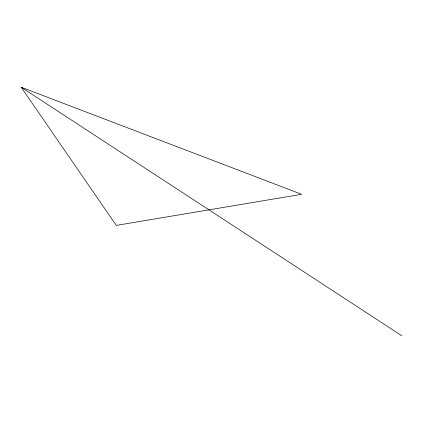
<?xml version="1.0" encoding="UTF-8"?>
<svg xmlns="http://www.w3.org/2000/svg" width="423" height="423" viewBox="0 0 423 423"><rect width="100%" height="100%" fill="white"/><g stroke="black" fill="none" stroke-linecap="round" stroke-linejoin="round"><path stroke-width="0.63" d="M21.15 87.201L301.652 194.294L116.293 225.401L21.15 87.201L401.85 335.799"/></g></svg>
